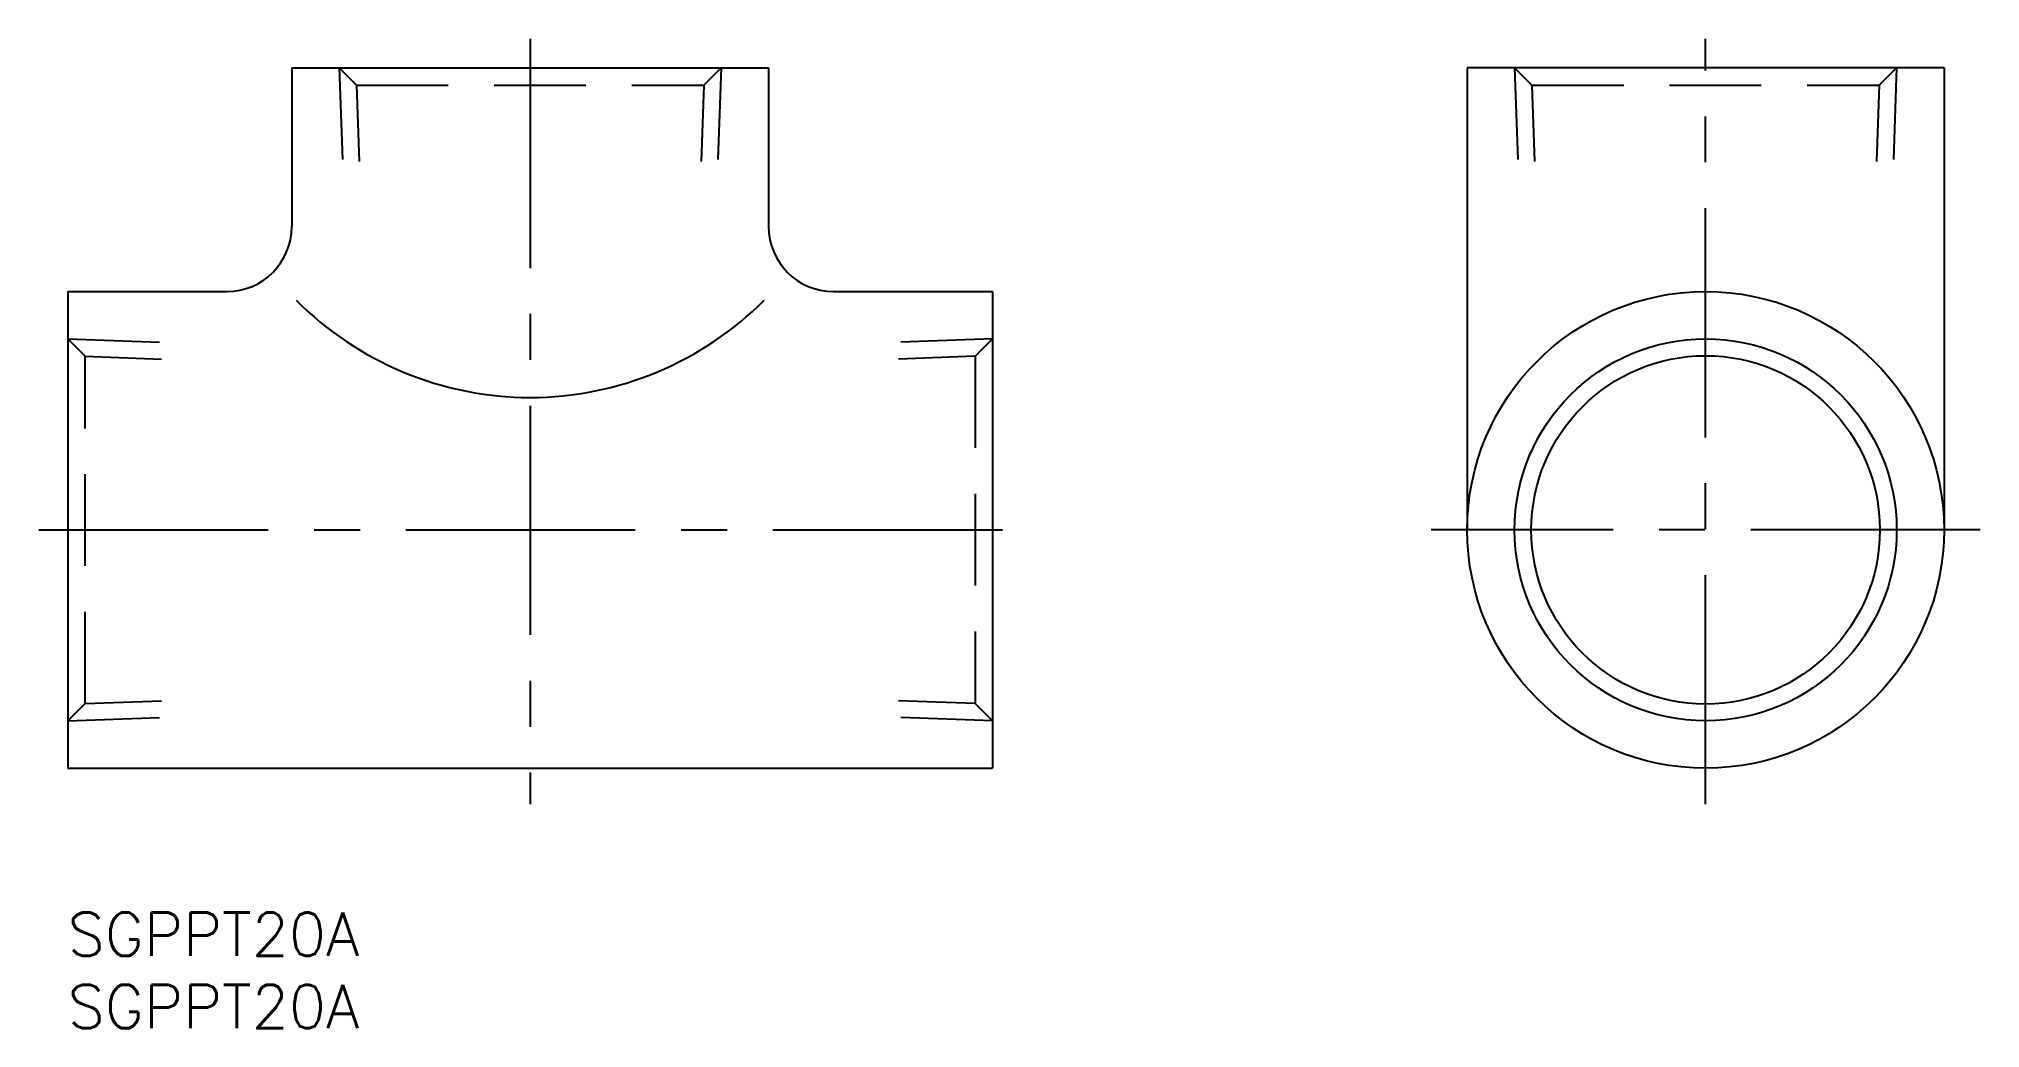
# Model space of a CAD drawing. Extents: x -2 to 132, y -8 to 61.
import ezdxf

# ---------------------------------------------------------------- set-up
doc = ezdxf.new("R2010")
doc.units = 0
doc.header["$LTSCALE"] = 0.5
doc.linetypes.add('CENTER', pattern=[50.8, 31.75, -6.35, 6.35, -6.35])
doc.linetypes.add('DASHED', pattern=[19.05, 12.7, -6.35])
for name, color, linetype in [('MSM_CENTER', 1, 'CENTER'), ('MSM_CONTINUOUS', 7, 'CONTINUOUS'), ('MSM_DASHED', 4, 'DASHED'), ('MSM_NARROW', 5, 'CONTINUOUS'), ('MSM_PART_NUMBER', 7, 'CONTINUOUS')]:
    doc.layers.add(name, color=color, linetype=linetype)
doc.styles.get("Standard").update_dxf_attribs({"font": 'txt.shx', "height": 3, "bigfont": 'bigfont.shx'})

# ---------------------------------------------------------------- blocks, each defined once
blk = doc.blocks.new('*U8')
at = {"layer": 'MSM_PART_NUMBER'}
blk.add_text('SGPPT20A', height=3, dxfattribs=at).set_placement((0, -3))
blk = doc.blocks.new('*U9')
at = {"layer": 'MSM_PART_NUMBER'}
blk.add_text('SGPPT20A', height=3, dxfattribs=at).set_placement((0, -8))

msp = doc.modelspace()

# ---------------------------------------------------------------- linework, layer by layer
at = {"layer": 'MSM_CENTER'}
for p, q in [((32, 60.5), (32, 7.5)), ((113.34, 7.5), (113.34, 60.5)), ((-2, 26.5), (66, 26.5)), ((132.34, 26.5), (94.34, 26.5))]:
    msp.add_line(p, q, dxfattribs=at)
at = {"layer": 'MSM_CONTINUOUS'}
for p, q in [((15.5, 58.5), (48.5, 58.5)), ((15.5, 58.5), (15.5, 47.5)), ((48.5, 58.5), (48.5, 47.5)), ((129.84, 58.5), (96.84, 58.5)), ((96.84, 58.5), (96.84, 26.5)), ((129.84, 58.5), (129.84, 26.5)), ((0, 43), (0, 10)), ((0, 43), (11, 43)), ((53, 43), (64, 43)), ((64, 43), (64, 10)), ((0, 10), (64, 10))]:
    msp.add_line(p, q, dxfattribs=at)
for radius in [16.5, 12.06]:
    msp.add_circle((113.34, 26.5), radius, dxfattribs=at)
for centre, radius, start, end in [((11, 47.5), 4.5, 270, 0), ((53, 47.5), 4.5, 180, 270), ((32, 58.5), 22.83, 224.7983, 315.2017)]:
    msp.add_arc(centre, radius, start, end, dxfattribs=at)
at = {"layer": 'MSM_DASHED'}
for p, q in [((19.98, 57.3), (18.78, 58.5)), ((18.78, 58.5), (19.01, 52)), ((44.02, 57.3), (45.22, 58.5)), ((45.22, 58.5), (44.99, 52)), ((101.32, 57.3), (100.12, 58.5)), ((100.12, 58.5), (100.35, 52)), ((125.36, 57.3), (126.56, 58.5)), ((126.56, 58.5), (126.33, 52)), ((19.98, 57.3), (44.02, 57.3)), ((19.98, 57.3), (20.17, 52)), ((44.02, 57.3), (43.83, 52)), ((101.32, 57.3), (125.36, 57.3)), ((101.32, 57.3), (101.51, 52)), ((125.36, 57.3), (125.17, 52)), ((1.2, 38.52), (0, 39.72)), ((0, 39.72), (6.5, 39.49)), ((64, 39.72), (57.5, 39.49)), ((62.8, 38.52), (64, 39.72)), ((1.2, 14.48), (1.2, 38.52)), ((1.2, 38.52), (6.5, 38.33)), ((62.8, 38.52), (57.5, 38.33)), ((62.8, 38.52), (62.8, 14.48)), ((1.2, 14.48), (0, 13.28)), ((0, 13.28), (6.5, 13.51)), ((1.2, 14.48), (6.5, 14.67)), ((62.8, 14.48), (57.5, 14.67)), ((64, 13.28), (57.5, 13.51)), ((62.8, 14.48), (64, 13.28))]:
    msp.add_line(p, q, dxfattribs=at)
at = {"layer": 'MSM_NARROW'}
msp.add_circle((113.34, 26.5), 13.22, dxfattribs=at)

# ---------------------------------------------------------------- block references
at = {"layer": 'MSM_CONTINUOUS'}
for name in ['*U8', '*U9']:
    msp.add_blockref(name, (0, 0), dxfattribs=at)

doc.saveas('drawing.dxf')
